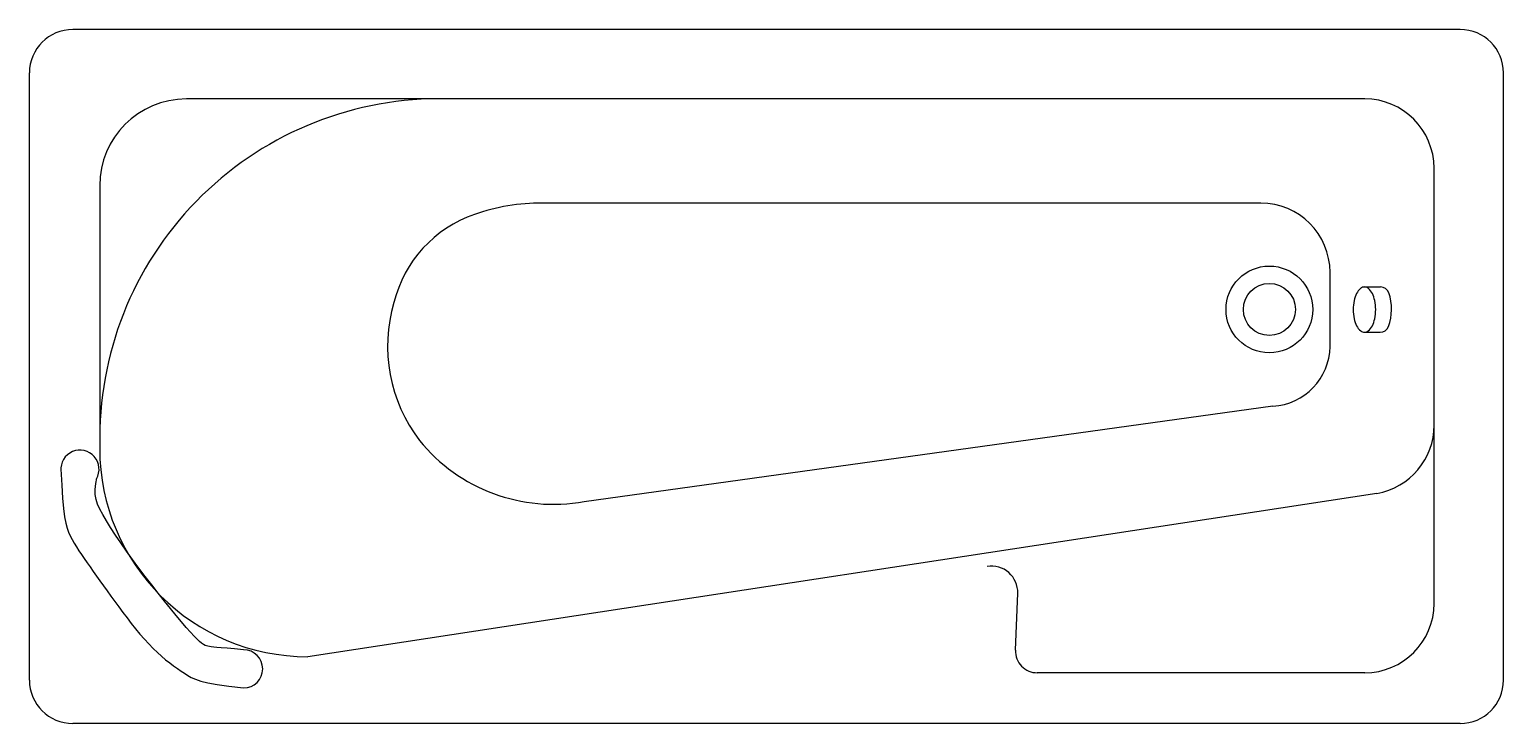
# Model space of a CAD drawing. Header units: millimetres. Extents: x -2985.92 to -2984.22, y 2939.73 to 2940.53.
import ezdxf

# ---------------------------------------------------------------- set-up
doc = ezdxf.new("R2010")
doc.units = ezdxf.units.MM
doc.header["$LTSCALE"] = 10
doc.layers.add('banheiro_louças', color=2, linetype='Continuous')

msp = doc.modelspace()

# ---------------------------------------------------------------- linework, layer by layer
at = {"layer": 'banheiro_louças'}
for p, q in [((-2984.2734, 2940.5315), (-2985.8734, 2940.5315)), ((-2985.9234, 2939.7815), (-2985.9234, 2940.4815)), ((-2984.2234, 2939.7815), (-2984.2234, 2940.4815)), ((-2984.2734, 2939.7315), (-2985.8734, 2939.7315))]:
    msp.add_line(p, q, dxfattribs=at)
at = {"layer": 'banheiro_louças', "color": 1}
for p, q in [((-2984.3834, 2940.4515), (-2985.7424, 2940.4515)), ((-2984.3034, 2939.87), (-2984.3034, 2940.3715)), ((-2985.8424, 2940.3515), (-2985.8424, 2940.0485)), ((-2984.5034, 2940.3315), (-2985.3319, 2940.3315)), ((-2984.4234, 2940.1661), (-2984.4234, 2940.2515)), ((-2984.3843, 2940.2347), (-2984.3651, 2940.2347)), ((-2984.3848, 2940.1825), (-2984.3655, 2940.1825)), ((-2984.4893, 2940.0973), (-2985.2838, 2939.9871)), ((-2985.8424, 2940.0615), (-2985.8424, 2940.0485)), ((-2984.3693, 2939.9968), (-2985.6024, 2939.8085)), ((-2984.7861, 2939.8159), (-2984.7836, 2939.8817)), ((-2984.3834, 2939.79), (-2984.7611, 2939.79))]:
    msp.add_line(p, q, dxfattribs=at)
msp.add_lwpolyline([(-2984.3838, 2940.1825, 0.17617), (-2984.3794, 2940.1841, 0.103931), (-2984.3746, 2940.1901, 0.064365), (-2984.3719, 2940.198, 0.050527), (-2984.3708, 2940.2086, 0.050527), (-2984.3719, 2940.2192, 0.064365), (-2984.3746, 2940.2271, 0.103931), (-2984.3794, 2940.2332, 0.17617), (-2984.3838, 2940.2347, 0.17617), (-2984.3881, 2940.2332, 0.103931), (-2984.3929, 2940.2271, 0.064365), (-2984.3956, 2940.2192, 0.050527), (-2984.3967, 2940.2086, 0.050527), (-2984.3956, 2940.198, 0.064365), (-2984.3929, 2940.1901, 0.103931), (-2984.3881, 2940.1841, 0.17617)], format="xyb", close=True, dxfattribs=at)
for points in [[(-2985.8871, 2940.0247), (-2985.8862, 2940.0062), (-2985.8852, 2939.9912), (-2985.8841, 2939.9793), (-2985.8828, 2939.9699), (-2985.8815, 2939.9626), (-2985.8799, 2939.9568), (-2985.8782, 2939.952), (-2985.8763, 2939.9477), (-2985.8741, 2939.9435), (-2985.8718, 2939.9393), (-2985.8692, 2939.935), (-2985.8664, 2939.9307), (-2985.8634, 2939.9263), (-2985.8602, 2939.9217), (-2985.8569, 2939.9169), (-2985.8534, 2939.912), (-2985.8498, 2939.9069), (-2985.846, 2939.9015), (-2985.8421, 2939.896), (-2985.838, 2939.8902), (-2985.8338, 2939.8844), (-2985.8295, 2939.8783), (-2985.825, 2939.8722), (-2985.8204, 2939.8659), (-2985.8157, 2939.8596), (-2985.8108, 2939.8532), (-2985.8059, 2939.8469), (-2985.8009, 2939.8407), (-2985.7959, 2939.8346), (-2985.7908, 2939.8288), (-2985.7858, 2939.8233), (-2985.7808, 2939.8181), (-2985.7759, 2939.8133), (-2985.771, 2939.809), (-2985.7663, 2939.805), (-2985.7616, 2939.8013), (-2985.7571, 2939.7979), (-2985.7528, 2939.7949), (-2985.7486, 2939.792), (-2985.7447, 2939.7894), (-2985.7409, 2939.787), (-2985.7368, 2939.7847), (-2985.7319, 2939.7825), (-2985.7256, 2939.7805), (-2985.7175, 2939.7785), (-2985.7069, 2939.7765), (-2985.6934, 2939.7745), (-2985.6764, 2939.7725)], [(-2985.6764, 2939.8165), (-2985.687, 2939.8175), (-2985.6955, 2939.8183), (-2985.7021, 2939.8188), (-2985.7071, 2939.8192), (-2985.7109, 2939.8196), (-2985.7137, 2939.8198), (-2985.7158, 2939.8201), (-2985.7176, 2939.8205), (-2985.7192, 2939.8209), (-2985.7209, 2939.8215), (-2985.7227, 2939.8225), (-2985.7248, 2939.824), (-2985.7272, 2939.826), (-2985.73, 2939.8287), (-2985.7335, 2939.8323), (-2985.7376, 2939.8368), (-2985.7425, 2939.8423), (-2985.7481, 2939.8487), (-2985.7542, 2939.856), (-2985.7608, 2939.8641), (-2985.7678, 2939.8727), (-2985.775, 2939.8818), (-2985.7824, 2939.8912), (-2985.7898, 2939.9009), (-2985.7972, 2939.9107), (-2985.8044, 2939.9206), (-2985.8114, 2939.9303), (-2985.818, 2939.9397), (-2985.8241, 2939.9488), (-2985.8298, 2939.9574), (-2985.8347, 2939.9653), (-2985.8389, 2939.9724), (-2985.8423, 2939.9787), (-2985.8449, 2939.9845), (-2985.8466, 2939.9899), (-2985.8475, 2939.9955), (-2985.8476, 2940.0014), (-2985.8469, 2940.0081), (-2985.8457, 2940.0145)]]:
    msp.add_lwpolyline(points, dxfattribs=at)
for radius in [0.05, 0.03]:
    msp.add_circle((-2984.4934, 2940.2088), radius, dxfattribs=at)
at = {"layer": 'banheiro_louças'}
for centre, start, end in [((-2985.8734, 2940.4815), 90, 180), ((-2984.2734, 2940.4815), 0, 90), ((-2985.8734, 2939.7815), 180, 270), ((-2984.2734, 2939.7815), 270, 0)]:
    msp.add_arc(centre, 0.05, start, end, dxfattribs=at)
at = {"layer": 'banheiro_louças', "color": 1}
for centre, radius, start, end in [((-2985.4508, 2940.06), 0.3916, 88.7662, 179.7834), ((-2985.7424, 2940.3515), 0.1, 90, 180), ((-2984.3834, 2940.3715), 0.08, 0, 90), ((-2985.3319, 2940.0915), 0.24, 90, 109.0512), ((-2984.5034, 2940.2515), 0.08, 0, 90), ((-2985.3632, 2940.1823), 0.144, 109.0512, 166.1292), ((-2984.3651, 2940.2247), 0.01, 19.1529, 90), ((-2984.4101, 2940.2091), 0.0576, 339.5665, 19.1529), ((-2985.3315, 2940.1662), 0.1788, 163.5623, 217.3377), ((-2984.3655, 2940.1925), 0.01, 270, 339.5665), ((-2984.4935, 2940.1673), 0.0701, 273.3763, 358.9855), ((-2984.3834, 2940.0755), 0.08, 280.0894, 0), ((-2985.6024, 2940.0485), 0.24, 180, 270), ((-2985.3187, 2940.1842), 0.2, 219.1947, 280.0894), ((-2985.8651, 2940.0247), 0.022, 329.4715, 185.1363), ((-2984.8136, 2939.8828), 0.03, 357.8344, 100.0894), ((-2984.3834, 2939.87), 0.08, 270, 0), ((-2985.6764, 2939.7945), 0.022, 270, 90), ((-2984.7611, 2939.815), 0.025, 177.8344, 270)]:
    msp.add_arc(centre, radius, start, end, dxfattribs=at)

doc.saveas('drawing.dxf')
